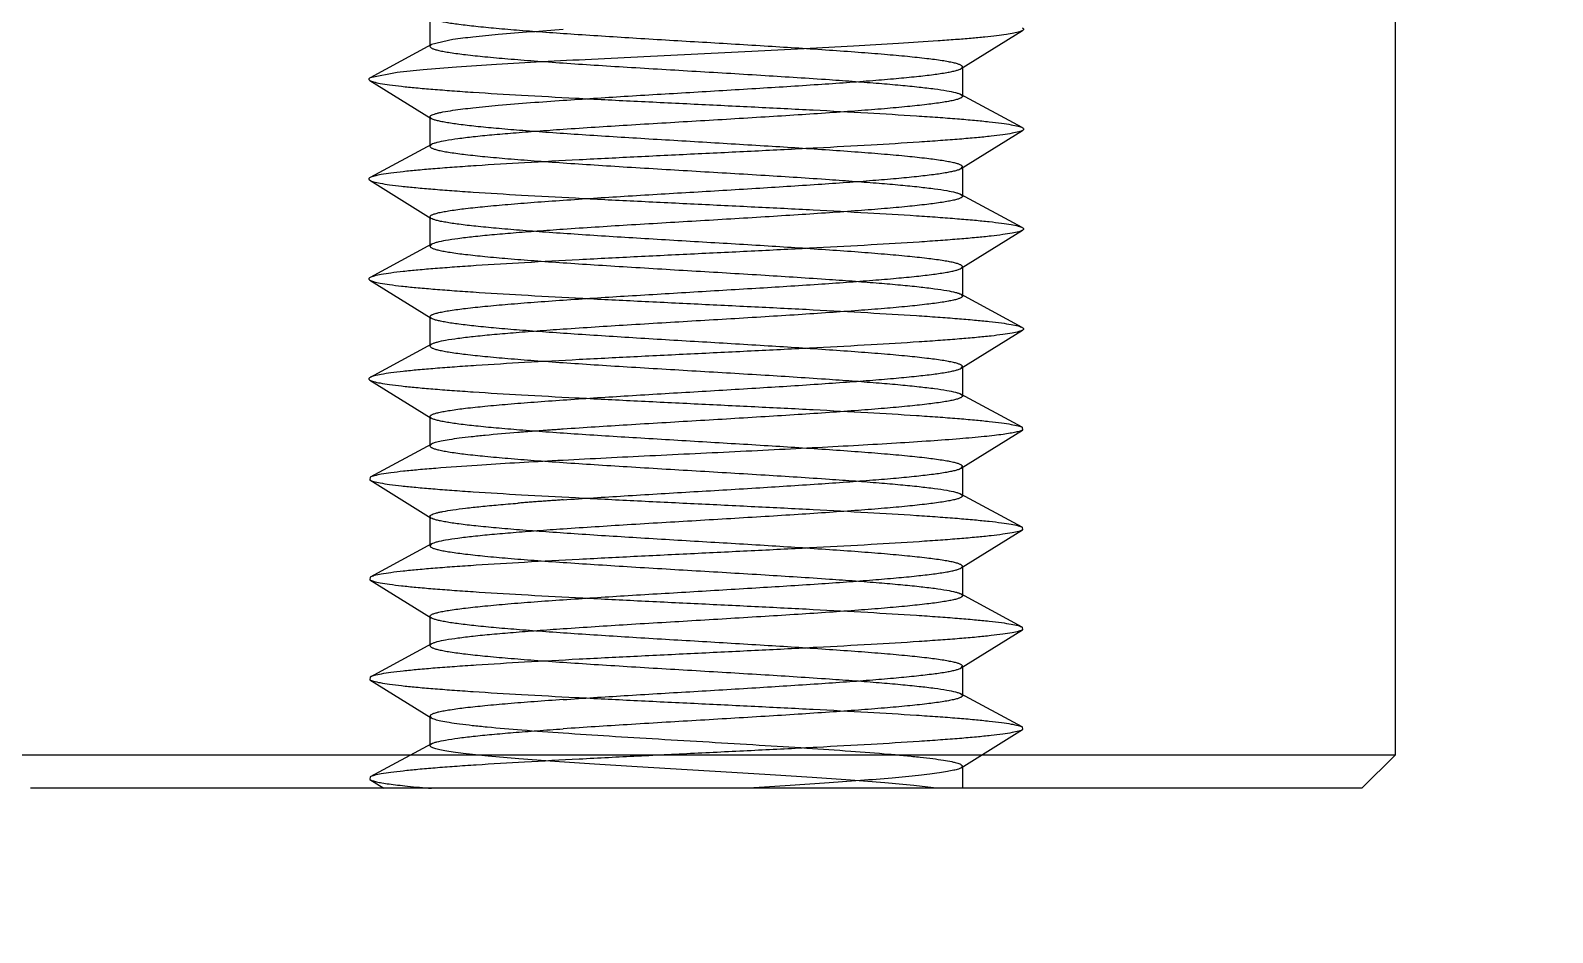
# Model space of a CAD drawing. Header units: inches. Extents: x -64 to 911, y 30 to 355.
# Drawn here: x 655.631 to 660.203, y 131.761 to 134.471 of the extents above; entities that cross this region are included whole.
import ezdxf

# ---------------------------------------------------------------- set-up
doc = ezdxf.new("R2010")
doc.units = ezdxf.units.IN
doc.layers.add('02___PRT_ALL_AXES', color=7, linetype='Continuous')
doc.layers.add('DEFAULT_2', color=8, linetype='Continuous')

msp = doc.modelspace()

# ---------------------------------------------------------------- linework, layer by layer
for p, q in [((659.731, 132.2946), (655.531, 132.2946)), ((659.631, 132.1946), (659.731, 132.2946)), ((659.631, 132.1946), (655.631, 132.1946))]:
    msp.add_line(p, q)
msp.add_arc((674.2081, -1221.0682), 1356.7628, 83.2637115, 96.7362885)
at = {"layer": '02___PRT_ALL_AXES'}
msp.add_line((659.731, 135.6946), (659.731, 132.2946), dxfattribs=at)
at = {"layer": 'DEFAULT_2'}
for p, q in [((656.831, 134.511), (656.831, 134.4232)), ((656.9001, 134.4432), (656.8359, 134.4285)), ((658.4273, 134.3565), (658.6115, 134.4708)), ((656.8359, 134.4285), (656.6514, 134.3289)), ((656.8359, 134.4285), (656.831, 134.4232)), ((656.7324, 134.3446), (656.6514, 134.3289)), ((658.4273, 134.3565), (658.431, 134.361)), ((658.431, 134.361), (658.431, 134.2732)), ((656.6505, 134.3208), (656.8347, 134.2065)), ((658.6105, 134.1789), (658.4261, 134.2785)), ((658.4261, 134.2785), (658.431, 134.2732)), ((656.8347, 134.2065), (656.831, 134.2111)), ((656.831, 134.211), (656.831, 134.1232)), ((658.4273, 134.0565), (658.6115, 134.1708)), ((656.8359, 134.1285), (656.6514, 134.0289)), ((656.8359, 134.1285), (656.831, 134.1233)), ((656.6505, 134.0208), (656.8347, 133.9065)), ((658.4273, 134.0565), (658.431, 134.0611)), ((658.431, 134.061), (658.431, 133.9732)), ((658.6105, 133.8789), (658.4261, 133.9785)), ((658.4261, 133.9785), (658.431, 133.9732)), ((656.8347, 133.9065), (656.831, 133.9111)), ((656.831, 133.911), (656.831, 133.8232)), ((658.4273, 133.7565), (658.6115, 133.8708)), ((656.8359, 133.8285), (656.6514, 133.7289)), ((656.8359, 133.8285), (656.831, 133.8233)), ((658.4273, 133.7565), (658.431, 133.7611)), ((658.431, 133.761), (658.431, 133.6732)), ((656.6505, 133.7208), (656.8347, 133.6065)), ((658.6105, 133.5789), (658.4261, 133.6785)), ((658.4261, 133.6785), (658.431, 133.6732)), ((656.831, 133.611), (656.831, 133.5232)), ((656.8347, 133.6065), (656.831, 133.611)), ((658.4273, 133.4565), (658.6115, 133.5708)), ((656.8359, 133.5285), (656.6514, 133.4289)), ((656.8359, 133.5285), (656.831, 133.5232)), ((658.4273, 133.4565), (658.431, 133.4611)), ((658.431, 133.461), (658.431, 133.3732)), ((656.6505, 133.4208), (656.8347, 133.3065)), ((658.6105, 133.2789), (658.4261, 133.3785)), ((658.4261, 133.3785), (658.431, 133.3733)), ((656.831, 133.311), (656.831, 133.2232)), ((656.8347, 133.3065), (656.831, 133.311)), ((658.4273, 133.1565), (658.6115, 133.2708)), ((658.6105, 133.2789), (658.6115, 133.2708)), ((656.8359, 133.2285), (656.6514, 133.1289)), ((656.8359, 133.2285), (656.831, 133.2232)), ((658.4273, 133.1565), (658.431, 133.1611)), ((658.431, 133.161), (658.431, 133.0732)), ((656.6514, 133.1289), (656.6505, 133.1208)), ((656.6505, 133.1208), (656.8347, 133.0065)), ((658.6105, 132.9789), (658.4261, 133.0785)), ((658.4261, 133.0785), (658.431, 133.0733)), ((656.8347, 133.0065), (656.831, 133.0111)), ((656.831, 133.011), (656.831, 132.9232)), ((658.4273, 132.8565), (658.6115, 132.9708)), ((658.6105, 132.9789), (658.6115, 132.9708)), ((656.8359, 132.9285), (656.6514, 132.8289)), ((656.8359, 132.9285), (656.831, 132.9232)), ((658.4273, 132.8565), (658.431, 132.8611)), ((658.431, 132.861), (658.431, 132.7732)), ((656.6514, 132.8289), (656.6505, 132.8208)), ((656.6505, 132.8208), (656.8347, 132.7065)), ((658.6105, 132.6789), (658.4261, 132.7785)), ((658.4261, 132.7785), (658.431, 132.7733)), ((656.8347, 132.7065), (656.831, 132.7111)), ((656.831, 132.711), (656.831, 132.6232)), ((658.4273, 132.5565), (658.6115, 132.6708)), ((658.6105, 132.6789), (658.6115, 132.6708)), ((656.8359, 132.6285), (656.6514, 132.5289)), ((656.8359, 132.6285), (656.831, 132.6232)), ((658.4273, 132.5565), (658.431, 132.5611)), ((658.431, 132.561), (658.431, 132.4732)), ((656.6514, 132.5289), (656.6505, 132.5208)), ((656.6505, 132.5208), (656.8347, 132.4065)), ((658.6105, 132.3789), (658.4261, 132.4785)), ((658.4261, 132.4785), (658.431, 132.4732)), ((656.831, 132.411), (656.831, 132.3232)), ((656.831, 132.411), (656.8347, 132.4065)), ((658.6105, 132.3789), (658.6115, 132.3708)), ((656.8359, 132.3285), (656.6514, 132.2289)), ((656.831, 132.3232), (656.8359, 132.3285)), ((658.4273, 132.2565), (658.6115, 132.3708)), ((658.431, 132.261), (658.4273, 132.2565)), ((658.431, 132.261), (658.431, 132.1946)), ((656.6514, 132.2289), (656.6505, 132.2208)), ((656.6505, 132.2208), (656.6928, 132.1946))]:
    msp.add_line(p, q, dxfattribs=at)
for points, knots in [([(658.031, 134.411), (657.9698, 134.4153), (657.8429, 134.4234), (657.6498, 134.4349), (657.4556, 134.4465), (657.2986, 134.4564), (657.1814, 134.4645), (657.103, 134.4704), (657.033, 134.4762), (656.9722, 134.4821), (656.9217, 134.4879), (656.8864, 134.493), (656.8639, 134.4972), (656.8514, 134.5001), (656.8419, 134.503), (656.8367, 134.5052), (656.8347, 134.5065)], [0, 0, 0, 0, 0.153218, 0.317576, 0.482929, 0.639051, 0.710601, 0.776305, 0.835151, 0.886229, 0.928771, 0.962152, 0.97526, 0.985931, 0.994163, 1, 1, 1, 1]), ([(658.6105, 134.4789), (658.6116, 134.4783), (658.6132, 134.4773), (658.6146, 134.4753), (658.6145, 134.4738), (658.6136, 134.4722), (658.6124, 134.4714), (658.6115, 134.4708)], [0, 0, 0, 0, 0.316234, 0.52428, 0.615716, 0.718695, 1, 1, 1, 1]), ([(658.6115, 134.4708), (658.6102, 134.4701), (658.607, 134.4686), (658.5984, 134.4657), (658.5834, 134.4624), (658.5606, 134.4585), (658.5314, 134.4547), (658.4961, 134.4508), (658.4549, 134.4469), (658.4081, 134.443), (658.3354, 134.4376), (658.2332, 134.4309), (658.0989, 134.4231), (657.9519, 134.4154), (657.7961, 134.4076), (657.6358, 134.3998), (657.4753, 134.392), (657.3192, 134.3842), (657.1715, 134.3765), (657.0363, 134.3687), (656.9174, 134.361), (656.8178, 134.3534), (656.7584, 134.3477), (656.7324, 134.3446)], [0, 0, 0, 0, 0.002373, 0.005566, 0.014479, 0.026777, 0.042414, 0.061292, 0.083297, 0.108279, 0.136075, 0.199334, 0.271367, 0.350218, 0.433747, 0.519682, 0.605686, 0.689422, 0.768611, 0.841106, 0.904935, 0.958381, 1, 1, 1, 1]), ([(657.231, 134.4732), (657.1661, 134.4688), (657.0757, 134.4622), (656.9654, 134.4516), (656.92, 134.4462), (656.9001, 134.4432)], [0, 0, 0, 0, 0.587233, 0.818339, 1, 1, 1, 1]), ([(656.831, 134.4232), (656.831, 134.4221), (656.8324, 134.4202), (656.835, 134.4184), (656.8395, 134.4161), (656.8473, 134.4134), (656.8592, 134.4104), (656.8744, 134.4073), (656.901, 134.4029), (656.942, 134.3976), (656.9998, 134.3915), (657.0684, 134.3853), (657.1467, 134.3792), (657.2332, 134.373), (657.3265, 134.3668), (657.4599, 134.3584), (657.631, 134.3482), (657.8334, 134.3362), (657.9667, 134.3277), (658.031, 134.3232)], [0, 0, 0, 0, 0.00295, 0.005141, 0.007933, 0.015451, 0.025629, 0.038473, 0.053961, 0.092635, 0.141061, 0.198439, 0.263811, 0.336068, 0.413978, 0.496216, 0.668027, 0.83984, 1, 1, 1, 1]), ([(658.431, 134.361), (658.431, 134.3622), (658.4296, 134.3641), (658.427, 134.3659), (658.4225, 134.3682), (658.4146, 134.3709), (658.4027, 134.3739), (658.3875, 134.377), (658.3609, 134.3814), (658.3199, 134.3867), (658.2621, 134.3928), (658.1935, 134.3989), (658.1152, 134.4051), (658.06, 134.4091), (658.031, 134.411)], [0, 0, 0, 0, 0.008781, 0.015307, 0.023623, 0.046009, 0.076296, 0.114525, 0.16062, 0.275713, 0.419813, 0.590521, 0.785076, 1, 1, 1, 1]), ([(657.231, 134.261), (657.2922, 134.2653), (657.4191, 134.2734), (657.6122, 134.2849), (657.8064, 134.2965), (657.9634, 134.3064), (658.0806, 134.3145), (658.1589, 134.3204), (658.229, 134.3262), (658.2898, 134.3321), (658.3403, 134.3379), (658.3756, 134.343), (658.3981, 134.3472), (658.4106, 134.3501), (658.4201, 134.353), (658.4253, 134.3552), (658.4273, 134.3565)], [0, 0, 0, 0, 0.153216, 0.317576, 0.482938, 0.639061, 0.710608, 0.776309, 0.835151, 0.886233, 0.928775, 0.962153, 0.975263, 0.985934, 0.994162, 1, 1, 1, 1]), ([(656.6514, 134.3289), (656.6504, 134.3283), (656.6488, 134.3273), (656.6474, 134.3253), (656.6475, 134.3238), (656.6484, 134.3222), (656.6496, 134.3214), (656.6505, 134.3208)], [0, 0, 0, 0, 0.316177, 0.5242, 0.615642, 0.718646, 1, 1, 1, 1]), ([(656.6505, 134.3208), (656.6519, 134.3199), (656.6557, 134.3183), (656.666, 134.315), (656.6842, 134.3113), (656.7121, 134.307), (656.7479, 134.3027), (656.7913, 134.2983), (656.8419, 134.294), (656.8993, 134.2896), (656.988, 134.2834), (657.1118, 134.276), (657.2726, 134.2673), (657.4457, 134.2586), (657.6253, 134.2499), (657.805, 134.2411), (657.9788, 134.2324), (658.1405, 134.2237), (658.2653, 134.2163), (658.3549, 134.2102), (658.4132, 134.2058), (658.4647, 134.2014), (658.509, 134.197), (658.5458, 134.1927), (658.5747, 134.1884), (658.5938, 134.1847), (658.6048, 134.1814), (658.6089, 134.1798), (658.6105, 134.1789)], [0, 0, 0, 0, 0.002609, 0.006215, 0.016495, 0.030864, 0.049236, 0.071466, 0.097374, 0.12674, 0.159315, 0.232952, 0.315767, 0.404918, 0.497345, 0.589873, 0.679323, 0.762625, 0.836921, 0.869882, 0.899668, 0.926025, 0.948731, 0.9676, 0.982482, 0.993281, 0.997142, 1, 1, 1, 1]), ([(658.031, 134.3232), (658.0571, 134.3214), (658.107, 134.3179), (658.1783, 134.3124), (658.2422, 134.3069), (658.2976, 134.3014), (658.344, 134.2959), (658.3806, 134.2905), (658.4048, 134.2858), (658.4188, 134.2817), (658.424, 134.2796), (658.4261, 134.2785)], [0, 0, 0, 0, 0.196709, 0.377162, 0.538697, 0.679227, 0.796903, 0.890174, 0.95797, 0.982175, 1, 1, 1, 1]), ([(656.9001, 134.231), (656.92, 134.234), (656.9654, 134.2394), (657.0757, 134.25), (657.1661, 134.2566), (657.231, 134.261)], [0, 0, 0, 0, 0.181661, 0.412767, 1, 1, 1, 1]), ([(658.431, 134.2732), (658.431, 134.2721), (658.4296, 134.2701), (658.427, 134.2684), (658.4225, 134.2661), (658.4146, 134.2634), (658.4027, 134.2604), (658.3875, 134.2573), (658.3609, 134.2529), (658.3199, 134.2476), (658.2621, 134.2415), (658.1935, 134.2353), (658.1152, 134.2292), (658.0287, 134.223), (657.9354, 134.2168), (657.8021, 134.2084), (657.631, 134.1982), (657.4286, 134.1862), (657.2953, 134.1777), (657.231, 134.1732)], [0, 0, 0, 0, 0.002951, 0.005146, 0.007942, 0.015464, 0.025643, 0.038495, 0.053986, 0.092668, 0.141097, 0.198479, 0.263849, 0.3361, 0.414004, 0.496239, 0.668049, 0.839853, 1, 1, 1, 1]), ([(656.831, 134.2111), (656.831, 134.212), (656.8322, 134.2142), (656.8359, 134.2165), (656.8414, 134.2189), (656.8491, 134.2213), (656.8589, 134.2238), (656.8761, 134.2273), (656.8901, 134.2296), (656.9001, 134.231)], [0, 0, 0, 0, 0.037122, 0.093282, 0.175009, 0.284195, 0.421469, 0.586803, 1, 1, 1, 1]), ([(658.031, 134.111), (657.9698, 134.1153), (657.8429, 134.1234), (657.6498, 134.1349), (657.4556, 134.1465), (657.2985, 134.1564), (657.1813, 134.1645), (657.103, 134.1704), (657.033, 134.1762), (656.9722, 134.1821), (656.9217, 134.1879), (656.8864, 134.193), (656.8639, 134.1972), (656.8514, 134.2001), (656.8419, 134.203), (656.8367, 134.2052), (656.8347, 134.2065)], [0, 0, 0, 0, 0.153218, 0.317581, 0.482939, 0.63906, 0.710609, 0.776313, 0.835158, 0.886237, 0.928777, 0.962156, 0.975262, 0.985934, 0.994165, 1, 1, 1, 1]), ([(658.6115, 134.1708), (658.6101, 134.1699), (658.6063, 134.1683), (658.596, 134.165), (658.5778, 134.1613), (658.5499, 134.157), (658.5141, 134.1527), (658.4707, 134.1483), (658.4201, 134.144), (658.3626, 134.1396), (658.274, 134.1334), (658.1502, 134.126), (657.9894, 134.1173), (657.8162, 134.1086), (657.6367, 134.0999), (657.457, 134.0911), (657.2832, 134.0824), (657.1215, 134.0737), (656.9967, 134.0663), (656.9071, 134.0602), (656.8488, 134.0558), (656.7973, 134.0514), (656.7529, 134.047), (656.7162, 134.0427), (656.6873, 134.0384), (656.6682, 134.0347), (656.6572, 134.0314), (656.6531, 134.0298), (656.6514, 134.0289)], [0, 0, 0, 0, 0.002609, 0.006215, 0.016495, 0.030863, 0.049236, 0.071466, 0.097374, 0.126739, 0.159315, 0.232952, 0.315766, 0.404918, 0.497344, 0.589872, 0.679323, 0.762625, 0.836921, 0.869883, 0.899668, 0.926026, 0.948731, 0.967601, 0.982482, 0.993281, 0.997143, 1, 1, 1, 1]), ([(657.231, 134.1732), (657.2049, 134.1714), (657.155, 134.1679), (657.0836, 134.1624), (657.0198, 134.1569), (656.9643, 134.1514), (656.918, 134.1459), (656.8814, 134.1405), (656.8572, 134.1358), (656.8432, 134.1317), (656.838, 134.1296), (656.8359, 134.1285)], [0, 0, 0, 0, 0.196689, 0.377166, 0.538713, 0.679238, 0.796915, 0.890177, 0.957976, 0.982174, 1, 1, 1, 1]), ([(658.6105, 134.1789), (658.6116, 134.1783), (658.6132, 134.1773), (658.6146, 134.1753), (658.6145, 134.1738), (658.6136, 134.1722), (658.6124, 134.1714), (658.6115, 134.1708)], [0, 0, 0, 0, 0.31624, 0.524287, 0.615693, 0.718671, 1, 1, 1, 1]), ([(656.831, 134.1233), (656.831, 134.1221), (656.8324, 134.1202), (656.835, 134.1184), (656.8395, 134.1161), (656.8473, 134.1134), (656.8592, 134.1104), (656.8744, 134.1073), (656.901, 134.1029), (656.942, 134.0976), (656.9998, 134.0915), (657.0684, 134.0853), (657.1467, 134.0792), (657.2332, 134.073), (657.3265, 134.0668), (657.4599, 134.0584), (657.6309, 134.0482), (657.8333, 134.0362), (657.9667, 134.0277), (658.031, 134.0232)], [0, 0, 0, 0, 0.002947, 0.005136, 0.007926, 0.015443, 0.025616, 0.038457, 0.053944, 0.092614, 0.141037, 0.198413, 0.263783, 0.336041, 0.413953, 0.496195, 0.668014, 0.839831, 1, 1, 1, 1]), ([(658.431, 134.0611), (658.431, 134.0622), (658.4296, 134.0642), (658.427, 134.0659), (658.4224, 134.0682), (658.4146, 134.0709), (658.4027, 134.0739), (658.3875, 134.077), (658.3609, 134.0814), (658.3199, 134.0867), (658.2621, 134.0928), (658.1935, 134.099), (658.1152, 134.1051), (658.06, 134.1091), (658.031, 134.111)], [0, 0, 0, 0, 0.008791, 0.015325, 0.02365, 0.046051, 0.07635, 0.11459, 0.160691, 0.27579, 0.419886, 0.590583, 0.785113, 1, 1, 1, 1]), ([(656.6514, 134.0289), (656.6504, 134.0283), (656.6488, 134.0273), (656.6473, 134.0253), (656.6475, 134.0238), (656.6484, 134.0222), (656.6496, 134.0214), (656.6505, 134.0208)], [0, 0, 0, 0, 0.316188, 0.524273, 0.615666, 0.718639, 1, 1, 1, 1]), ([(656.6505, 134.0208), (656.6519, 134.0199), (656.6557, 134.0183), (656.666, 134.015), (656.6842, 134.0113), (656.7121, 134.007), (656.7479, 134.0027), (656.7913, 133.9983), (656.8419, 133.994), (656.8993, 133.9896), (656.988, 133.9834), (657.1118, 133.976), (657.2726, 133.9673), (657.4457, 133.9586), (657.6253, 133.9499), (657.805, 133.9411), (657.9788, 133.9324), (658.1405, 133.9237), (658.2653, 133.9163), (658.3549, 133.9102), (658.4132, 133.9058), (658.4647, 133.9014), (658.509, 133.897), (658.5458, 133.8927), (658.5747, 133.8884), (658.5938, 133.8847), (658.6048, 133.8814), (658.6089, 133.8798), (658.6105, 133.8789)], [0, 0, 0, 0, 0.00261, 0.006214, 0.016495, 0.030863, 0.049236, 0.071466, 0.097374, 0.126739, 0.159315, 0.232952, 0.315766, 0.404918, 0.497344, 0.589872, 0.679323, 0.762625, 0.836921, 0.869883, 0.899668, 0.926026, 0.948731, 0.967601, 0.982482, 0.993282, 0.997143, 1, 1, 1, 1]), ([(657.231, 133.961), (657.2922, 133.9653), (657.4191, 133.9734), (657.6122, 133.9849), (657.8064, 133.9965), (657.9634, 134.0064), (658.0806, 134.0145), (658.1589, 134.0204), (658.229, 134.0262), (658.2898, 134.0321), (658.3403, 134.0379), (658.3756, 134.043), (658.3981, 134.0472), (658.4106, 134.0501), (658.4201, 134.053), (658.4253, 134.0552), (658.4273, 134.0565)], [0, 0, 0, 0, 0.153218, 0.317574, 0.482933, 0.639057, 0.710606, 0.776307, 0.835148, 0.88623, 0.928773, 0.962152, 0.975262, 0.985934, 0.994162, 1, 1, 1, 1]), ([(658.031, 134.0232), (658.057, 134.0214), (658.107, 134.0179), (658.1783, 134.0124), (658.2422, 134.0069), (658.2976, 134.0014), (658.344, 133.9959), (658.3806, 133.9905), (658.4048, 133.9858), (658.4188, 133.9817), (658.424, 133.9796), (658.4261, 133.9785)], [0, 0, 0, 0, 0.196694, 0.377168, 0.538707, 0.679228, 0.796904, 0.890171, 0.957973, 0.982173, 1, 1, 1, 1]), ([(656.831, 133.9111), (656.831, 133.9122), (656.8324, 133.9142), (656.835, 133.9159), (656.8395, 133.9182), (656.8474, 133.9209), (656.8593, 133.9239), (656.8745, 133.927), (656.9011, 133.9314), (656.9421, 133.9367), (656.9999, 133.9428), (657.0685, 133.949), (657.1467, 133.9551), (657.202, 133.9591), (657.231, 133.961)], [0, 0, 0, 0, 0.008784, 0.015319, 0.023645, 0.046036, 0.076327, 0.114569, 0.160663, 0.27576, 0.419842, 0.590545, 0.785109, 1, 1, 1, 1]), ([(658.431, 133.9732), (658.431, 133.9721), (658.4296, 133.9701), (658.427, 133.9684), (658.4225, 133.9661), (658.4146, 133.9634), (658.4027, 133.9604), (658.3875, 133.9573), (658.3609, 133.9529), (658.3199, 133.9476), (658.2621, 133.9415), (658.1935, 133.9353), (658.1152, 133.9292), (658.0287, 133.923), (657.9354, 133.9168), (657.8021, 133.9084), (657.631, 133.8982), (657.4286, 133.8862), (657.2953, 133.8777), (657.231, 133.8732)], [0, 0, 0, 0, 0.002952, 0.005145, 0.00794, 0.015464, 0.025644, 0.038492, 0.053984, 0.092663, 0.141093, 0.198474, 0.263843, 0.336096, 0.414, 0.496232, 0.668041, 0.839849, 1, 1, 1, 1]), ([(658.031, 133.811), (657.9698, 133.8153), (657.8429, 133.8234), (657.6498, 133.8349), (657.4556, 133.8465), (657.2985, 133.8564), (657.1813, 133.8645), (657.103, 133.8704), (657.033, 133.8762), (656.9722, 133.8821), (656.9217, 133.8879), (656.8864, 133.893), (656.8639, 133.8972), (656.8514, 133.9001), (656.8419, 133.903), (656.8367, 133.9052), (656.8347, 133.9065)], [0, 0, 0, 0, 0.15322, 0.317586, 0.482947, 0.639065, 0.710612, 0.776315, 0.83516, 0.886237, 0.928778, 0.962156, 0.975262, 0.985932, 0.994163, 1, 1, 1, 1]), ([(658.6115, 133.8708), (658.6101, 133.8699), (658.6063, 133.8683), (658.596, 133.865), (658.5778, 133.8613), (658.5499, 133.857), (658.5141, 133.8527), (658.4707, 133.8483), (658.4201, 133.844), (658.3626, 133.8396), (658.274, 133.8334), (658.1502, 133.826), (657.9894, 133.8173), (657.8162, 133.8086), (657.6367, 133.7999), (657.457, 133.7911), (657.2832, 133.7824), (657.1215, 133.7737), (656.9967, 133.7663), (656.9071, 133.7602), (656.8488, 133.7558), (656.7973, 133.7514), (656.7529, 133.747), (656.7162, 133.7427), (656.6873, 133.7384), (656.6682, 133.7347), (656.6572, 133.7314), (656.6531, 133.7298), (656.6514, 133.7289)], [0, 0, 0, 0, 0.00261, 0.006215, 0.016495, 0.030864, 0.049236, 0.071466, 0.097374, 0.126739, 0.159315, 0.232952, 0.315766, 0.404918, 0.497344, 0.589872, 0.679323, 0.762625, 0.836921, 0.869883, 0.899668, 0.926026, 0.948731, 0.967601, 0.982482, 0.993281, 0.997144, 1, 1, 1, 1]), ([(657.231, 133.8732), (657.2049, 133.8714), (657.155, 133.8679), (657.0836, 133.8624), (657.0198, 133.8569), (656.9643, 133.8514), (656.918, 133.8459), (656.8814, 133.8405), (656.8572, 133.8358), (656.8432, 133.8317), (656.838, 133.8296), (656.8359, 133.8285)], [0, 0, 0, 0, 0.196688, 0.377167, 0.538715, 0.679241, 0.796918, 0.890181, 0.95798, 0.982176, 1, 1, 1, 1]), ([(658.6105, 133.8789), (658.6116, 133.8783), (658.6132, 133.8773), (658.6146, 133.8753), (658.6145, 133.8738), (658.6136, 133.8722), (658.6124, 133.8714), (658.6115, 133.8708)], [0, 0, 0, 0, 0.316134, 0.524251, 0.615637, 0.718599, 1, 1, 1, 1]), ([(656.831, 133.8233), (656.831, 133.8221), (656.8324, 133.8202), (656.835, 133.8184), (656.8395, 133.8161), (656.8473, 133.8134), (656.8592, 133.8104), (656.8744, 133.8073), (656.901, 133.8029), (656.942, 133.7976), (656.9998, 133.7915), (657.0684, 133.7853), (657.1466, 133.7792), (657.2332, 133.773), (657.3265, 133.7668), (657.4598, 133.7585), (657.6309, 133.7482), (657.8333, 133.7362), (657.9667, 133.7277), (658.031, 133.7232)], [0, 0, 0, 0, 0.002946, 0.005135, 0.007924, 0.015439, 0.025611, 0.038451, 0.053937, 0.092606, 0.141029, 0.198403, 0.26377, 0.336027, 0.41394, 0.496183, 0.668009, 0.839828, 1, 1, 1, 1]), ([(658.431, 133.7611), (658.431, 133.7623), (658.4296, 133.7642), (658.427, 133.7659), (658.4224, 133.7682), (658.4146, 133.7709), (658.4027, 133.7739), (658.3875, 133.777), (658.3608, 133.7814), (658.3199, 133.7867), (658.2621, 133.7928), (658.1934, 133.799), (658.1152, 133.8051), (658.06, 133.8091), (658.031, 133.811)], [0, 0, 0, 0, 0.008794, 0.015337, 0.02367, 0.046073, 0.076375, 0.114626, 0.160725, 0.275833, 0.419915, 0.590608, 0.785148, 1, 1, 1, 1]), ([(657.231, 133.661), (657.2922, 133.6653), (657.4191, 133.6734), (657.6122, 133.6849), (657.8064, 133.6965), (657.9634, 133.7064), (658.0806, 133.7145), (658.1589, 133.7204), (658.229, 133.7262), (658.2898, 133.7321), (658.3403, 133.7379), (658.3756, 133.743), (658.3981, 133.7472), (658.4106, 133.7501), (658.4201, 133.753), (658.4253, 133.7552), (658.4273, 133.7565)], [0, 0, 0, 0, 0.153219, 0.317574, 0.48293, 0.639055, 0.710604, 0.776306, 0.83515, 0.886228, 0.928771, 0.962153, 0.97526, 0.985931, 0.994163, 1, 1, 1, 1]), ([(656.6514, 133.7289), (656.6504, 133.7283), (656.6488, 133.7273), (656.6474, 133.7253), (656.6475, 133.7238), (656.6484, 133.7222), (656.6496, 133.7214), (656.6505, 133.7208)], [0, 0, 0, 0, 0.316095, 0.524232, 0.615621, 0.718565, 1, 1, 1, 1]), ([(656.6505, 133.7208), (656.6519, 133.7199), (656.6557, 133.7183), (656.666, 133.715), (656.6842, 133.7113), (656.7121, 133.707), (656.7479, 133.7027), (656.7913, 133.6983), (656.8419, 133.694), (656.8993, 133.6896), (656.988, 133.6834), (657.1118, 133.676), (657.2726, 133.6673), (657.4457, 133.6586), (657.6253, 133.6499), (657.805, 133.6411), (657.9788, 133.6324), (658.1405, 133.6237), (658.2653, 133.6163), (658.3549, 133.6102), (658.4132, 133.6058), (658.4647, 133.6014), (658.509, 133.597), (658.5458, 133.5927), (658.5747, 133.5884), (658.5938, 133.5847), (658.6048, 133.5814), (658.6089, 133.5798), (658.6105, 133.5789)], [0, 0, 0, 0, 0.002611, 0.006215, 0.016495, 0.030864, 0.049236, 0.071467, 0.097374, 0.12674, 0.159315, 0.232952, 0.315766, 0.404918, 0.497344, 0.589872, 0.679323, 0.762625, 0.836921, 0.869882, 0.899668, 0.926025, 0.948731, 0.9676, 0.982482, 0.993281, 0.997144, 1, 1, 1, 1]), ([(658.031, 133.7232), (658.057, 133.7214), (658.107, 133.7179), (658.1783, 133.7124), (658.2422, 133.7069), (658.2976, 133.7014), (658.344, 133.6959), (658.3806, 133.6905), (658.4048, 133.6858), (658.4188, 133.6817), (658.424, 133.6796), (658.4261, 133.6785)], [0, 0, 0, 0, 0.196695, 0.377171, 0.538713, 0.679234, 0.796907, 0.890171, 0.957972, 0.982173, 1, 1, 1, 1]), ([(656.831, 133.611), (656.831, 133.6122), (656.8324, 133.6141), (656.835, 133.6159), (656.8395, 133.6182), (656.8474, 133.6209), (656.8593, 133.6239), (656.8745, 133.627), (656.9011, 133.6314), (656.942, 133.6367), (656.9999, 133.6428), (657.0685, 133.6489), (657.1467, 133.6551), (657.202, 133.6591), (657.231, 133.661)], [0, 0, 0, 0, 0.00878, 0.01531, 0.023632, 0.046016, 0.076301, 0.114539, 0.16063, 0.275726, 0.419811, 0.590519, 0.785094, 1, 1, 1, 1]), ([(658.431, 133.6732), (658.431, 133.6721), (658.4296, 133.6701), (658.427, 133.6684), (658.4225, 133.6661), (658.4146, 133.6634), (658.4027, 133.6604), (658.3875, 133.6573), (658.3609, 133.6529), (658.32, 133.6476), (658.2621, 133.6415), (658.1935, 133.6353), (658.1153, 133.6292), (658.0288, 133.623), (657.9354, 133.6168), (657.8021, 133.6084), (657.631, 133.5982), (657.4286, 133.5862), (657.2953, 133.5777), (657.231, 133.5732)], [0, 0, 0, 0, 0.002949, 0.005141, 0.007934, 0.015455, 0.025632, 0.038476, 0.053965, 0.092638, 0.141064, 0.198443, 0.263812, 0.336068, 0.413976, 0.496211, 0.668025, 0.83984, 1, 1, 1, 1]), ([(658.6115, 133.5708), (658.6101, 133.5699), (658.6063, 133.5683), (658.596, 133.565), (658.5778, 133.5613), (658.5499, 133.557), (658.5141, 133.5527), (658.4707, 133.5483), (658.4201, 133.544), (658.3626, 133.5396), (658.274, 133.5334), (658.1502, 133.526), (657.9894, 133.5173), (657.8162, 133.5086), (657.6367, 133.4999), (657.457, 133.4911), (657.2832, 133.4824), (657.1215, 133.4737), (656.9967, 133.4663), (656.9071, 133.4602), (656.8488, 133.4558), (656.7973, 133.4514), (656.7529, 133.447), (656.7162, 133.4427), (656.6873, 133.4384), (656.6682, 133.4347), (656.6572, 133.4314), (656.6531, 133.4298), (656.6514, 133.4289)], [0, 0, 0, 0, 0.002611, 0.006216, 0.016495, 0.030865, 0.049236, 0.071467, 0.097374, 0.12674, 0.159315, 0.232952, 0.315766, 0.404918, 0.497344, 0.589872, 0.679323, 0.762625, 0.836921, 0.869882, 0.899668, 0.926025, 0.948731, 0.967599, 0.982482, 0.99328, 0.997143, 1, 1, 1, 1]), ([(658.031, 133.511), (657.9698, 133.5153), (657.8429, 133.5234), (657.6498, 133.5349), (657.4556, 133.5465), (657.2985, 133.5564), (657.1813, 133.5645), (657.103, 133.5704), (657.033, 133.5762), (656.9722, 133.5821), (656.9217, 133.5879), (656.8864, 133.593), (656.8639, 133.5972), (656.8514, 133.6001), (656.8419, 133.603), (656.8367, 133.6052), (656.8347, 133.6065)], [0, 0, 0, 0, 0.153218, 0.317583, 0.482946, 0.639064, 0.71061, 0.776313, 0.835158, 0.886236, 0.928778, 0.962156, 0.975263, 0.985933, 0.994163, 1, 1, 1, 1]), ([(657.231, 133.5732), (657.2049, 133.5714), (657.155, 133.5679), (657.0836, 133.5624), (657.0198, 133.5569), (656.9643, 133.5514), (656.918, 133.5459), (656.8814, 133.5405), (656.8572, 133.5358), (656.8432, 133.5317), (656.838, 133.5296), (656.8359, 133.5285)], [0, 0, 0, 0, 0.196706, 0.377159, 0.5387, 0.679232, 0.796908, 0.890176, 0.957971, 0.982175, 1, 1, 1, 1]), ([(658.6105, 133.5789), (658.6116, 133.5783), (658.6132, 133.5773), (658.6146, 133.5753), (658.6145, 133.5738), (658.6136, 133.5722), (658.6124, 133.5714), (658.6115, 133.5708)], [0, 0, 0, 0, 0.316079, 0.524229, 0.615631, 0.71856, 1, 1, 1, 1]), ([(656.831, 133.5232), (656.831, 133.5221), (656.8324, 133.5202), (656.835, 133.5184), (656.8395, 133.5161), (656.8473, 133.5134), (656.8592, 133.5104), (656.8744, 133.5073), (656.901, 133.5029), (656.942, 133.4976), (656.9998, 133.4915), (657.0684, 133.4853), (657.1467, 133.4792), (657.2332, 133.473), (657.3265, 133.4668), (657.4599, 133.4584), (657.631, 133.4482), (657.8333, 133.4362), (657.9667, 133.4277), (658.031, 133.4232)], [0, 0, 0, 0, 0.002947, 0.005139, 0.007933, 0.015449, 0.025623, 0.03847, 0.053957, 0.092632, 0.141056, 0.198434, 0.263803, 0.336055, 0.413965, 0.496205, 0.668025, 0.839839, 1, 1, 1, 1]), ([(658.431, 133.4611), (658.431, 133.4623), (658.4296, 133.4642), (658.427, 133.4659), (658.4224, 133.4682), (658.4146, 133.4709), (658.4027, 133.4739), (658.3875, 133.477), (658.3608, 133.4814), (658.3199, 133.4867), (658.2621, 133.4928), (658.1934, 133.499), (658.1152, 133.5051), (658.06, 133.5091), (658.031, 133.511)], [0, 0, 0, 0, 0.008795, 0.015338, 0.023672, 0.046077, 0.07638, 0.114631, 0.16073, 0.275838, 0.419918, 0.59061, 0.78515, 1, 1, 1, 1]), ([(656.6514, 133.4289), (656.6504, 133.4283), (656.6488, 133.4273), (656.6474, 133.4253), (656.6475, 133.4238), (656.6484, 133.4222), (656.6496, 133.4214), (656.6505, 133.4208)], [0, 0, 0, 0, 0.316086, 0.524239, 0.61566, 0.718593, 1, 1, 1, 1]), ([(657.231, 133.361), (657.2922, 133.3653), (657.4191, 133.3734), (657.6122, 133.3849), (657.8064, 133.3965), (657.9634, 133.4064), (658.0806, 133.4145), (658.1589, 133.4204), (658.229, 133.4262), (658.2898, 133.4321), (658.3403, 133.4379), (658.3756, 133.443), (658.3981, 133.4472), (658.4106, 133.4501), (658.4201, 133.453), (658.4253, 133.4552), (658.4273, 133.4565)], [0, 0, 0, 0, 0.153218, 0.317575, 0.482929, 0.639053, 0.710602, 0.776306, 0.835151, 0.886228, 0.92877, 0.962152, 0.97526, 0.985931, 0.994164, 1, 1, 1, 1]), ([(656.6505, 133.4208), (656.6519, 133.4199), (656.6557, 133.4183), (656.666, 133.415), (656.6842, 133.4113), (656.7121, 133.407), (656.7479, 133.4027), (656.7913, 133.3983), (656.8419, 133.3939), (656.8993, 133.3896), (656.988, 133.3834), (657.1118, 133.376), (657.2726, 133.3673), (657.4457, 133.3586), (657.6253, 133.3499), (657.805, 133.3411), (657.9788, 133.3324), (658.1405, 133.3237), (658.2653, 133.3163), (658.3549, 133.3102), (658.4132, 133.3058), (658.4647, 133.3014), (658.509, 133.297), (658.5458, 133.2927), (658.5747, 133.2884), (658.5938, 133.2847), (658.6048, 133.2814), (658.6089, 133.2798), (658.6105, 133.2789)], [0, 0, 0, 0, 0.002611, 0.006217, 0.016495, 0.030866, 0.049236, 0.071468, 0.097374, 0.126741, 0.159315, 0.232952, 0.315766, 0.404918, 0.497344, 0.589872, 0.679323, 0.762625, 0.836921, 0.869881, 0.899668, 0.926024, 0.948731, 0.967599, 0.982482, 0.993279, 0.997143, 1, 1, 1, 1]), ([(658.031, 133.4232), (658.057, 133.4214), (658.107, 133.4179), (658.1783, 133.4124), (658.2422, 133.4069), (658.2976, 133.4014), (658.344, 133.3959), (658.3806, 133.3905), (658.4048, 133.3858), (658.4188, 133.3817), (658.424, 133.3796), (658.4261, 133.3785)], [0, 0, 0, 0, 0.196694, 0.37717, 0.538715, 0.679238, 0.796912, 0.890174, 0.957973, 0.982173, 1, 1, 1, 1]), ([(656.831, 133.311), (656.831, 133.3122), (656.8324, 133.3141), (656.835, 133.3159), (656.8395, 133.3182), (656.8473, 133.3209), (656.8593, 133.3239), (656.8745, 133.327), (656.9011, 133.3314), (656.942, 133.3367), (656.9999, 133.3428), (657.0685, 133.3489), (657.1467, 133.3551), (657.202, 133.3591), (657.231, 133.361)], [0, 0, 0, 0, 0.008779, 0.015303, 0.023617, 0.045999, 0.076283, 0.11451, 0.160603, 0.275693, 0.419793, 0.590504, 0.785066, 1, 1, 1, 1]), ([(658.431, 133.3733), (658.431, 133.3721), (658.4296, 133.3702), (658.427, 133.3684), (658.4225, 133.3661), (658.4147, 133.3634), (658.4028, 133.3604), (658.3876, 133.3573), (658.361, 133.3529), (658.32, 133.3476), (658.2622, 133.3415), (658.1936, 133.3353), (658.1153, 133.3292), (658.0288, 133.323), (657.9355, 133.3168), (657.8021, 133.3084), (657.631, 133.2982), (657.4286, 133.2862), (657.2953, 133.2777), (657.231, 133.2732)], [0, 0, 0, 0, 0.002947, 0.005136, 0.007927, 0.015444, 0.025617, 0.038458, 0.053944, 0.092613, 0.141036, 0.198414, 0.263784, 0.336042, 0.413955, 0.496194, 0.668012, 0.839832, 1, 1, 1, 1]), ([(658.031, 133.211), (657.9698, 133.2153), (657.8429, 133.2234), (657.6498, 133.2349), (657.4556, 133.2465), (657.2985, 133.2564), (657.1813, 133.2645), (657.103, 133.2704), (657.033, 133.2762), (656.9722, 133.2821), (656.9217, 133.2879), (656.8864, 133.293), (656.8639, 133.2972), (656.8514, 133.3001), (656.8419, 133.303), (656.8367, 133.3052), (656.8347, 133.3065)], [0, 0, 0, 0, 0.153216, 0.317579, 0.482941, 0.639062, 0.710608, 0.77631, 0.835153, 0.886235, 0.928776, 0.962154, 0.975263, 0.985935, 0.994162, 1, 1, 1, 1]), ([(657.0955, 133.2632), (657.0626, 133.2606), (657.0158, 133.2566), (656.9571, 133.2505), (656.9211, 133.2462), (656.891, 133.242), (656.8669, 133.2378), (656.8491, 133.2337), (656.8394, 133.2304), (656.8359, 133.2285)], [0, 0, 0, 0, 0.377008, 0.53654, 0.674916, 0.791104, 0.884299, 0.95393, 1, 1, 1, 1]), ([(658.6115, 133.2708), (658.6091, 133.2694), (658.6024, 133.2669), (658.5899, 133.2637), (658.5728, 133.2605), (658.5512, 133.2573), (658.5252, 133.254), (658.4819, 133.2493), (658.4179, 133.2437), (658.3299, 133.2372), (658.2284, 133.2306), (658.1154, 133.2241), (657.993, 133.2175), (657.8637, 133.2109), (657.6845, 133.2021), (657.4623, 133.1915), (657.2097, 133.1787), (657.0479, 133.1695), (656.9726, 133.1646)], [0, 0, 0, 0, 0.005115, 0.012939, 0.023519, 0.036836, 0.052837, 0.071457, 0.116194, 0.170212, 0.23248, 0.301802, 0.376848, 0.456172, 0.538246, 0.704294, 0.862243, 1, 1, 1, 1]), ([(656.831, 133.2232), (656.831, 133.2221), (656.8324, 133.2201), (656.835, 133.2184), (656.8395, 133.2161), (656.8473, 133.2134), (656.8593, 133.2104), (656.8745, 133.2073), (656.9011, 133.2029), (656.942, 133.1976), (656.9999, 133.1915), (657.0685, 133.1853), (657.1467, 133.1792), (657.2332, 133.173), (657.3266, 133.1668), (657.4599, 133.1584), (657.631, 133.1482), (657.8334, 133.1362), (657.9667, 133.1277), (658.031, 133.1232)], [0, 0, 0, 0, 0.002951, 0.005144, 0.007939, 0.015462, 0.025642, 0.03849, 0.053982, 0.092662, 0.141093, 0.198474, 0.263842, 0.336094, 0.413999, 0.496234, 0.668047, 0.83985, 1, 1, 1, 1]), ([(658.431, 133.1611), (658.431, 133.1623), (658.4296, 133.1642), (658.427, 133.1659), (658.4224, 133.1682), (658.4146, 133.1709), (658.4027, 133.1739), (658.3875, 133.177), (658.3608, 133.1814), (658.3199, 133.1867), (658.2621, 133.1928), (658.1934, 133.199), (658.1152, 133.2051), (658.06, 133.2091), (658.031, 133.211)], [0, 0, 0, 0, 0.008794, 0.015336, 0.023669, 0.046074, 0.076376, 0.114625, 0.160724, 0.275828, 0.419909, 0.590602, 0.785143, 1, 1, 1, 1]), ([(656.9726, 133.1646), (656.9312, 133.1619), (656.8723, 133.1577), (656.7986, 133.1515), (656.7538, 133.1471), (656.7167, 133.1428), (656.6876, 133.1385), (656.6684, 133.1347), (656.6572, 133.1314), (656.6531, 133.1298), (656.6514, 133.1289)], [0, 0, 0, 0, 0.384794, 0.546474, 0.685732, 0.801441, 0.892708, 0.958874, 0.982525, 1, 1, 1, 1]), ([(657.231, 133.061), (657.2922, 133.0653), (657.4191, 133.0734), (657.6122, 133.0849), (657.8064, 133.0965), (657.9634, 133.1064), (658.0806, 133.1145), (658.1589, 133.1204), (658.229, 133.1262), (658.2898, 133.1321), (658.3403, 133.1379), (658.3756, 133.143), (658.3981, 133.1472), (658.4106, 133.1501), (658.4201, 133.153), (658.4253, 133.1552), (658.4273, 133.1565)], [0, 0, 0, 0, 0.153217, 0.317576, 0.482929, 0.639051, 0.710601, 0.776305, 0.835152, 0.886229, 0.928771, 0.962153, 0.97526, 0.985931, 0.994163, 1, 1, 1, 1]), ([(656.6505, 133.1208), (656.6519, 133.1199), (656.6557, 133.1183), (656.666, 133.115), (656.6842, 133.1113), (656.7121, 133.107), (656.7479, 133.1027), (656.7913, 133.0983), (656.8419, 133.0939), (656.8993, 133.0896), (656.988, 133.0834), (657.1118, 133.076), (657.2726, 133.0673), (657.4457, 133.0586), (657.6253, 133.0499), (657.805, 133.0411), (657.9788, 133.0324), (658.1405, 133.0237), (658.2653, 133.0163), (658.3549, 133.0102), (658.4132, 133.0058), (658.4647, 133.0014), (658.509, 132.997), (658.5458, 132.9927), (658.5747, 132.9884), (658.5938, 132.9847), (658.6048, 132.9814), (658.6089, 132.9798), (658.6105, 132.9789)], [0, 0, 0, 0, 0.002611, 0.006217, 0.016495, 0.030866, 0.049236, 0.071468, 0.097374, 0.126741, 0.159315, 0.232952, 0.315766, 0.404918, 0.497344, 0.589872, 0.679323, 0.762625, 0.836921, 0.869881, 0.899668, 0.926024, 0.948731, 0.967598, 0.982482, 0.993279, 0.997142, 1, 1, 1, 1]), ([(658.031, 133.1232), (658.057, 133.1214), (658.107, 133.1179), (658.1783, 133.1124), (658.2422, 133.1069), (658.2976, 133.1014), (658.344, 133.0959), (658.3806, 133.0905), (658.4048, 133.0858), (658.4188, 133.0817), (658.424, 133.0796), (658.4261, 133.0785)], [0, 0, 0, 0, 0.19669, 0.377167, 0.538714, 0.679239, 0.796915, 0.890177, 0.957976, 0.982174, 1, 1, 1, 1]), ([(658.431, 133.0733), (658.431, 133.0721), (658.4296, 133.0702), (658.427, 133.0684), (658.4225, 133.0661), (658.4147, 133.0634), (658.4028, 133.0604), (658.3876, 133.0573), (658.361, 133.0529), (658.32, 133.0476), (658.2622, 133.0415), (658.1936, 133.0353), (658.1153, 133.0292), (658.0288, 133.023), (657.9355, 133.0168), (657.8021, 133.0084), (657.631, 132.9982), (657.4286, 132.9862), (657.2953, 132.9777), (657.231, 132.9732)], [0, 0, 0, 0, 0.002947, 0.005136, 0.007926, 0.015442, 0.025616, 0.038456, 0.053943, 0.092613, 0.141035, 0.198412, 0.263781, 0.33604, 0.413953, 0.496194, 0.668012, 0.839831, 1, 1, 1, 1]), ([(656.831, 133.0111), (656.831, 133.012), (656.8322, 133.0141), (656.8359, 133.0165), (656.8414, 133.0189), (656.8491, 133.0213), (656.8589, 133.0238), (656.8761, 133.0273), (656.9027, 133.0316), (656.9406, 133.0365), (656.986, 133.0414), (657.0385, 133.0463), (657.0758, 133.0494), (657.0955, 133.051)], [0, 0, 0, 0, 0.010107, 0.025401, 0.04766, 0.077387, 0.114743, 0.159749, 0.272352, 0.41426, 0.584095, 0.780157, 1, 1, 1, 1]), ([(658.6115, 132.9708), (658.6101, 132.9699), (658.6063, 132.9683), (658.596, 132.965), (658.5778, 132.9613), (658.5499, 132.957), (658.5141, 132.9527), (658.4707, 132.9483), (658.4201, 132.9439), (658.3626, 132.9396), (658.274, 132.9334), (658.1502, 132.926), (657.9894, 132.9173), (657.8162, 132.9086), (657.6367, 132.8999), (657.457, 132.8911), (657.2832, 132.8824), (657.1215, 132.8737), (656.9967, 132.8663), (656.9071, 132.8602), (656.8488, 132.8558), (656.7973, 132.8514), (656.7529, 132.847), (656.7162, 132.8427), (656.6873, 132.8384), (656.6682, 132.8347), (656.6572, 132.8314), (656.6531, 132.8298), (656.6514, 132.8289)], [0, 0, 0, 0, 0.002611, 0.006217, 0.016495, 0.030866, 0.049236, 0.071468, 0.097374, 0.126741, 0.159315, 0.232952, 0.315766, 0.404918, 0.497344, 0.589872, 0.679323, 0.762625, 0.836921, 0.869881, 0.899668, 0.926024, 0.948731, 0.967598, 0.982482, 0.993279, 0.997142, 1, 1, 1, 1]), ([(658.031, 132.911), (657.9698, 132.9153), (657.8429, 132.9234), (657.6498, 132.9349), (657.4556, 132.9465), (657.2985, 132.9564), (657.1813, 132.9645), (657.103, 132.9704), (657.033, 132.9762), (656.9722, 132.9821), (656.9217, 132.9879), (656.8864, 132.993), (656.8639, 132.9972), (656.8514, 133.0001), (656.8419, 133.003), (656.8367, 133.0052), (656.8347, 133.0065)], [0, 0, 0, 0, 0.153218, 0.317574, 0.482936, 0.63906, 0.710606, 0.776307, 0.835151, 0.88623, 0.928773, 0.962155, 0.975261, 0.985932, 0.994164, 1, 1, 1, 1]), ([(657.231, 132.9732), (657.2049, 132.9714), (657.155, 132.9679), (657.0836, 132.9624), (657.0198, 132.9569), (656.9643, 132.9514), (656.918, 132.9459), (656.8814, 132.9405), (656.8572, 132.9358), (656.8432, 132.9317), (656.838, 132.9296), (656.8359, 132.9285)], [0, 0, 0, 0, 0.196693, 0.377167, 0.538705, 0.679227, 0.796905, 0.890171, 0.957974, 0.982173, 1, 1, 1, 1]), ([(656.831, 132.9232), (656.831, 132.9221), (656.8324, 132.9201), (656.835, 132.9184), (656.8395, 132.9161), (656.8474, 132.9134), (656.8593, 132.9104), (656.8745, 132.9073), (656.9011, 132.9029), (656.942, 132.8976), (656.9999, 132.8915), (657.0685, 132.8853), (657.1467, 132.8792), (657.2333, 132.873), (657.3266, 132.8668), (657.4599, 132.8584), (657.631, 132.8482), (657.8334, 132.8362), (657.9667, 132.8277), (658.031, 132.8232)], [0, 0, 0, 0, 0.002952, 0.005145, 0.00794, 0.015465, 0.025645, 0.038493, 0.053985, 0.092665, 0.141095, 0.198477, 0.263846, 0.336099, 0.414002, 0.496234, 0.668044, 0.83985, 1, 1, 1, 1]), ([(658.431, 132.8611), (658.431, 132.8622), (658.4296, 132.8642), (658.427, 132.8659), (658.4224, 132.8682), (658.4146, 132.8709), (658.4027, 132.8739), (658.3875, 132.877), (658.3609, 132.8814), (658.3199, 132.8867), (658.2621, 132.8928), (658.1935, 132.899), (658.1152, 132.9051), (658.06, 132.9091), (658.031, 132.911)], [0, 0, 0, 0, 0.008789, 0.015326, 0.023655, 0.046054, 0.07635, 0.114594, 0.160691, 0.27579, 0.419871, 0.590569, 0.785123, 1, 1, 1, 1]), ([(657.231, 132.761), (657.2922, 132.7653), (657.4191, 132.7734), (657.6122, 132.7849), (657.8064, 132.7965), (657.9634, 132.8064), (658.0806, 132.8145), (658.1589, 132.8204), (658.229, 132.8262), (658.2898, 132.8321), (658.3403, 132.8379), (658.3756, 132.843), (658.3981, 132.8472), (658.4106, 132.8501), (658.4201, 132.853), (658.4253, 132.8552), (658.4273, 132.8565)], [0, 0, 0, 0, 0.153218, 0.317582, 0.482941, 0.639062, 0.71061, 0.776314, 0.835159, 0.886236, 0.928777, 0.962155, 0.975262, 0.985932, 0.994163, 1, 1, 1, 1]), ([(656.6505, 132.8208), (656.6519, 132.8199), (656.6557, 132.8183), (656.666, 132.815), (656.6842, 132.8113), (656.7121, 132.807), (656.7479, 132.8027), (656.7913, 132.7983), (656.8419, 132.7939), (656.8993, 132.7896), (656.988, 132.7834), (657.1118, 132.776), (657.2726, 132.7673), (657.4457, 132.7586), (657.6253, 132.7499), (657.805, 132.7411), (657.9788, 132.7324), (658.1405, 132.7237), (658.2653, 132.7163), (658.3549, 132.7102), (658.4132, 132.7058), (658.4647, 132.7014), (658.509, 132.697), (658.5458, 132.6927), (658.5747, 132.6884), (658.5938, 132.6847), (658.6048, 132.6814), (658.6089, 132.6798), (658.6105, 132.6789)], [0, 0, 0, 0, 0.002611, 0.006217, 0.016495, 0.030866, 0.049236, 0.071468, 0.097374, 0.126741, 0.159315, 0.232952, 0.315766, 0.404918, 0.497345, 0.589872, 0.679323, 0.762625, 0.836921, 0.869881, 0.899668, 0.926024, 0.948731, 0.967598, 0.982482, 0.993279, 0.997142, 1, 1, 1, 1]), ([(658.031, 132.8232), (658.057, 132.8214), (658.107, 132.8179), (658.1783, 132.8124), (658.2422, 132.8069), (658.2976, 132.8014), (658.344, 132.7959), (658.3806, 132.7905), (658.4048, 132.7858), (658.4188, 132.7817), (658.424, 132.7796), (658.4261, 132.7785)], [0, 0, 0, 0, 0.196688, 0.377166, 0.538715, 0.67924, 0.796917, 0.89018, 0.957979, 0.982176, 1, 1, 1, 1]), ([(656.831, 132.7111), (656.831, 132.7122), (656.8324, 132.7142), (656.835, 132.7159), (656.8395, 132.7182), (656.8474, 132.7209), (656.8593, 132.7239), (656.8745, 132.727), (656.9011, 132.7314), (656.9421, 132.7367), (656.9999, 132.7428), (657.0685, 132.749), (657.1468, 132.7551), (657.202, 132.7591), (657.231, 132.761)], [0, 0, 0, 0, 0.008793, 0.015327, 0.023653, 0.046056, 0.076356, 0.114597, 0.160699, 0.275799, 0.419894, 0.59059, 0.785117, 1, 1, 1, 1]), ([(658.431, 132.7733), (658.431, 132.7721), (658.4296, 132.7702), (658.427, 132.7684), (658.4225, 132.7661), (658.4147, 132.7634), (658.4028, 132.7604), (658.3876, 132.7573), (658.361, 132.7529), (658.32, 132.7476), (658.2622, 132.7415), (658.1936, 132.7353), (658.1153, 132.7292), (658.0288, 132.723), (657.9355, 132.7168), (657.8021, 132.7085), (657.631, 132.6982), (657.4286, 132.6862), (657.2953, 132.6777), (657.231, 132.6732)], [0, 0, 0, 0, 0.002946, 0.005135, 0.007924, 0.015439, 0.025611, 0.038451, 0.053936, 0.092605, 0.141027, 0.198402, 0.263769, 0.336027, 0.41394, 0.496183, 0.668008, 0.839827, 1, 1, 1, 1]), ([(658.031, 132.611), (657.9698, 132.6153), (657.8429, 132.6234), (657.6498, 132.6349), (657.4556, 132.6465), (657.2985, 132.6564), (657.1813, 132.6645), (657.103, 132.6704), (657.033, 132.6762), (656.9722, 132.6821), (656.9217, 132.6879), (656.8864, 132.693), (656.8639, 132.6972), (656.8514, 132.7001), (656.8419, 132.703), (656.8367, 132.7052), (656.8347, 132.7065)], [0, 0, 0, 0, 0.153218, 0.317574, 0.482932, 0.639057, 0.710606, 0.776307, 0.835148, 0.88623, 0.928772, 0.962151, 0.975261, 0.985933, 0.994162, 1, 1, 1, 1]), ([(658.6115, 132.6708), (658.6101, 132.6699), (658.6063, 132.6683), (658.596, 132.665), (658.5778, 132.6613), (658.5499, 132.657), (658.5141, 132.6527), (658.4707, 132.6483), (658.4201, 132.6439), (658.3626, 132.6396), (658.274, 132.6334), (658.1502, 132.626), (657.9894, 132.6173), (657.8162, 132.6086), (657.6367, 132.5999), (657.457, 132.5911), (657.2832, 132.5824), (657.1215, 132.5737), (656.9967, 132.5663), (656.9071, 132.5602), (656.8488, 132.5558), (656.7973, 132.5514), (656.7529, 132.547), (656.7162, 132.5427), (656.6873, 132.5384), (656.6682, 132.5347), (656.6572, 132.5314), (656.6531, 132.5298), (656.6514, 132.5289)], [0, 0, 0, 0, 0.002611, 0.006217, 0.016495, 0.030866, 0.049236, 0.071468, 0.097374, 0.126741, 0.159315, 0.232952, 0.315766, 0.404918, 0.497345, 0.589872, 0.679323, 0.762625, 0.836921, 0.869881, 0.899668, 0.926024, 0.948731, 0.967599, 0.982482, 0.993279, 0.997142, 1, 1, 1, 1]), ([(657.231, 132.6732), (657.2049, 132.6714), (657.155, 132.6679), (657.0836, 132.6624), (657.0198, 132.6569), (656.9643, 132.6514), (656.918, 132.6459), (656.8814, 132.6405), (656.8572, 132.6358), (656.8432, 132.6317), (656.838, 132.6296), (656.8359, 132.6285)], [0, 0, 0, 0, 0.196695, 0.377171, 0.538712, 0.679233, 0.796906, 0.890171, 0.957973, 0.982173, 1, 1, 1, 1]), ([(656.831, 132.6232), (656.831, 132.6221), (656.8324, 132.6201), (656.835, 132.6184), (656.8395, 132.6161), (656.8473, 132.6134), (656.8593, 132.6104), (656.8745, 132.6073), (656.9011, 132.6029), (656.942, 132.5976), (656.9998, 132.5915), (657.0685, 132.5853), (657.1467, 132.5792), (657.2332, 132.573), (657.3265, 132.5668), (657.4599, 132.5584), (657.631, 132.5482), (657.8334, 132.5362), (657.9667, 132.5277), (658.031, 132.5232)], [0, 0, 0, 0, 0.00295, 0.005142, 0.007936, 0.015458, 0.025635, 0.03848, 0.05397, 0.092644, 0.141071, 0.198451, 0.26382, 0.336075, 0.413982, 0.496215, 0.668028, 0.839842, 1, 1, 1, 1]), ([(658.431, 132.5611), (658.431, 132.5622), (658.4296, 132.5642), (658.427, 132.5659), (658.4224, 132.5682), (658.4146, 132.5709), (658.4027, 132.5739), (658.3875, 132.577), (658.3609, 132.5814), (658.3199, 132.5867), (658.2621, 132.5928), (658.1935, 132.599), (658.1152, 132.6051), (658.06, 132.6091), (658.031, 132.611)], [0, 0, 0, 0, 0.008783, 0.015316, 0.023641, 0.04603, 0.07632, 0.11456, 0.160654, 0.27575, 0.419832, 0.590537, 0.785105, 1, 1, 1, 1]), ([(657.231, 132.461), (657.2922, 132.4653), (657.4191, 132.4734), (657.6122, 132.4849), (657.8064, 132.4965), (657.9634, 132.5064), (658.0806, 132.5145), (658.1589, 132.5204), (658.229, 132.5262), (658.2898, 132.5321), (658.3403, 132.5379), (658.3756, 132.543), (658.3981, 132.5472), (658.4106, 132.5501), (658.4201, 132.553), (658.4253, 132.5552), (658.4273, 132.5565)], [0, 0, 0, 0, 0.15322, 0.317586, 0.482948, 0.639066, 0.710612, 0.776315, 0.83516, 0.886237, 0.928778, 0.962156, 0.975263, 0.985932, 0.994163, 1, 1, 1, 1]), ([(656.6505, 132.5208), (656.6519, 132.5199), (656.6557, 132.5183), (656.666, 132.515), (656.6842, 132.5113), (656.7121, 132.507), (656.7479, 132.5027), (656.7913, 132.4983), (656.8419, 132.4939), (656.8993, 132.4896), (656.988, 132.4834), (657.1118, 132.476), (657.2726, 132.4673), (657.4457, 132.4586), (657.6253, 132.4499), (657.805, 132.4411), (657.9788, 132.4324), (658.1405, 132.4237), (658.2653, 132.4163), (658.3549, 132.4102), (658.4132, 132.4058), (658.4647, 132.4014), (658.509, 132.397), (658.5458, 132.3927), (658.5747, 132.3884), (658.5938, 132.3847), (658.6048, 132.3814), (658.6089, 132.3798), (658.6105, 132.3789)], [0, 0, 0, 0, 0.002611, 0.006217, 0.016495, 0.030866, 0.049236, 0.071468, 0.097374, 0.126741, 0.159315, 0.232952, 0.315766, 0.404918, 0.497345, 0.589872, 0.679323, 0.762625, 0.836921, 0.869881, 0.899668, 0.926024, 0.948731, 0.967599, 0.982482, 0.993279, 0.997143, 1, 1, 1, 1]), ([(658.031, 132.5232), (658.057, 132.5214), (658.107, 132.5179), (658.1783, 132.5124), (658.2422, 132.5069), (658.2976, 132.5014), (658.344, 132.4959), (658.3806, 132.4905), (658.4048, 132.4858), (658.4188, 132.4817), (658.424, 132.4796), (658.4261, 132.4785)], [0, 0, 0, 0, 0.196687, 0.377161, 0.538707, 0.679234, 0.796913, 0.890178, 0.957979, 0.982176, 1, 1, 1, 1]), ([(658.431, 132.4732), (658.431, 132.4721), (658.4296, 132.4702), (658.427, 132.4684), (658.4225, 132.4661), (658.4147, 132.4634), (658.4027, 132.4604), (658.3875, 132.4573), (658.3609, 132.4529), (658.32, 132.4476), (658.2622, 132.4415), (658.1935, 132.4353), (658.1153, 132.4292), (658.0288, 132.423), (657.9355, 132.4168), (657.8021, 132.4084), (657.631, 132.3982), (657.4286, 132.3862), (657.2953, 132.3777), (657.231, 132.3732)], [0, 0, 0, 0, 0.002948, 0.005139, 0.00793, 0.015449, 0.025624, 0.038467, 0.053956, 0.092629, 0.141056, 0.198433, 0.2638, 0.336055, 0.413964, 0.496204, 0.668026, 0.839837, 1, 1, 1, 1]), ([(657.231, 132.461), (657.202, 132.4591), (657.1467, 132.4551), (657.0685, 132.4489), (656.9999, 132.4428), (656.942, 132.4367), (656.9011, 132.4314), (656.8745, 132.427), (656.8593, 132.4239), (656.8474, 132.4209), (656.8395, 132.4182), (656.835, 132.4159), (656.8324, 132.4141), (656.831, 132.4122), (656.831, 132.411)], [0, 0, 0, 0, 0.214913, 0.409483, 0.580191, 0.724281, 0.839375, 0.885468, 0.923703, 0.953987, 0.976372, 0.984693, 0.991221, 1, 1, 1, 1]), ([(656.8347, 132.4065), (656.8361, 132.4056), (656.8397, 132.4039), (656.8493, 132.4006), (656.8658, 132.3967), (656.8907, 132.3923), (656.9223, 132.3879), (656.9603, 132.3834), (657.0228, 132.3771), (657.1138, 132.3694), (657.2362, 132.3605), (657.3729, 132.3516), (657.5189, 132.3427), (657.669, 132.3338), (657.8177, 132.3249), (657.9596, 132.316), (658.0897, 132.3071), (658.1885, 132.2994), (658.2581, 132.2931), (658.3021, 132.2886), (658.34, 132.2842), (658.3716, 132.2797), (658.3937, 132.2759), (658.4079, 132.2726), (658.416, 132.2704), (658.4224, 132.2681), (658.4275, 132.2658), (658.431, 132.263), (658.431, 132.261)], [0, 0, 0, 0, 0.003169, 0.007365, 0.018924, 0.034711, 0.054623, 0.078507, 0.106154, 0.171741, 0.249056, 0.335329, 0.427462, 0.522138, 0.615952, 0.705527, 0.787642, 0.859352, 0.890485, 0.918095, 0.941935, 0.961806, 0.977547, 0.983836, 0.989065, 0.993239, 0.996385, 1, 1, 1, 1]), ([(658.6115, 132.3708), (658.6101, 132.3699), (658.6063, 132.3683), (658.596, 132.365), (658.5778, 132.3613), (658.5499, 132.357), (658.5141, 132.3527), (658.4707, 132.3483), (658.4201, 132.3439), (658.3626, 132.3396), (658.274, 132.3334), (658.1502, 132.326), (657.9894, 132.3173), (657.8162, 132.3086), (657.6367, 132.2999), (657.457, 132.2911), (657.2832, 132.2824), (657.1215, 132.2737), (656.9967, 132.2663), (656.9071, 132.2602), (656.8488, 132.2558), (656.7973, 132.2514), (656.7529, 132.247), (656.7162, 132.2427), (656.6873, 132.2384), (656.6682, 132.2347), (656.6572, 132.2314), (656.6531, 132.2298), (656.6514, 132.2289)], [0, 0, 0, 0, 0.002611, 0.006217, 0.016495, 0.030866, 0.049236, 0.071468, 0.097374, 0.126741, 0.159315, 0.232952, 0.315766, 0.404918, 0.497345, 0.589872, 0.679323, 0.762625, 0.836921, 0.869881, 0.899668, 0.926024, 0.948731, 0.967599, 0.982482, 0.993279, 0.997143, 1, 1, 1, 1]), ([(656.8359, 132.3285), (656.838, 132.3296), (656.8432, 132.3317), (656.8572, 132.3358), (656.8814, 132.3405), (656.918, 132.3459), (656.9643, 132.3514), (657.0198, 132.3569), (657.0836, 132.3624), (657.155, 132.3679), (657.2049, 132.3714), (657.231, 132.3732)], [0, 0, 0, 0, 0.017827, 0.042032, 0.109829, 0.203097, 0.320771, 0.461296, 0.622832, 0.803293, 1, 1, 1, 1]), ([(658.3524, 132.1946), (658.3297, 132.1977), (658.2782, 132.2035), (658.1923, 132.2113), (658.0906, 132.2192), (657.9758, 132.2271), (657.8513, 132.235), (657.7206, 132.2429), (657.5874, 132.2508), (657.4554, 132.2588), (657.3283, 132.2667), (657.2098, 132.2746), (657.1032, 132.2824), (657.0116, 132.2903), (656.9458, 132.2971), (656.9025, 132.3028), (656.8776, 132.3067), (656.8602, 132.3101), (656.8491, 132.313), (656.8427, 132.315), (656.8377, 132.317), (656.8336, 132.3191), (656.831, 132.3216), (656.831, 132.3232)], [0, 0, 0, 0, 0.04486, 0.101741, 0.169058, 0.244933, 0.327231, 0.413636, 0.50171, 0.588972, 0.672961, 0.751312, 0.821818, 0.882504, 0.93168, 0.95152, 0.968013, 0.981067, 0.986287, 0.990635, 0.994125, 0.996786, 1, 1, 1, 1]), ([(658.4273, 132.2565), (658.4246, 132.2548), (658.417, 132.2519), (658.4029, 132.2482), (658.3838, 132.2444), (658.3599, 132.2406), (658.3311, 132.2368), (658.2838, 132.2314), (658.2144, 132.2249), (658.1202, 132.2173), (658.0131, 132.2097), (657.896, 132.2021), (657.8149, 132.1971), (657.7732, 132.1946)], [0, 0, 0, 0, 0.014644, 0.036697, 0.066256, 0.103204, 0.147359, 0.198445, 0.320109, 0.465102, 0.629651, 0.809541, 1, 1, 1, 1]), ([(656.6505, 132.2208), (656.6528, 132.2194), (656.6594, 132.2169), (656.6717, 132.2138), (656.6884, 132.2106), (656.7096, 132.2074), (656.7352, 132.2042), (656.7775, 132.1996), (656.8114, 132.1966), (656.8353, 132.1946)], [0, 0, 0, 0, 0.044256, 0.111737, 0.202833, 0.31741, 0.455065, 0.615299, 1, 1, 1, 1])]:
    msp.add_open_spline(points, degree=3, knots=knots, dxfattribs=at)
for points, weights in [([(657.231, 133.2732), (657.1632, 133.2686), (657.0955, 133.2632)], [1, 0.999986040769, 1]), ([(657.231, 133.061), (657.1632, 133.0564), (657.0955, 133.051)], [1, 0.999982100615, 1])]:
    msp.add_rational_spline(points, weights, degree=2, dxfattribs=at)

doc.saveas('drawing.dxf')
